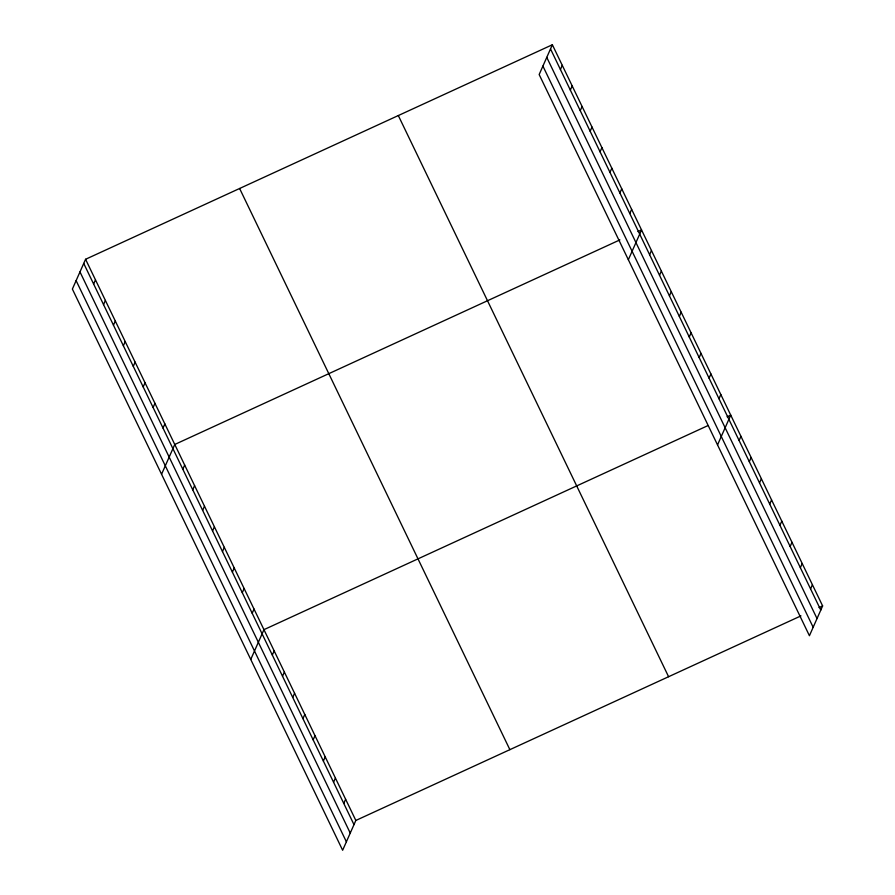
<?xml version="1.0" encoding="UTF-8"?>
<svg xmlns="http://www.w3.org/2000/svg" width="895" height="895" viewBox="0 0 895 895"><rect width="100%" height="100%" fill="white"/><g stroke="black" fill="none" stroke-linecap="round" stroke-linejoin="round"><path stroke-width="1.34" d="M552.36 44.75L539.159 74.542L809.427 635.718L822.628 605.926L552.36 44.75L85.573 259.281L72.372 289.074L342.64 850.25L355.841 820.458L800.958 615.883M93.639 284.039L95.485 279.855M103.54 304.613L105.397 300.429M113.452 325.187L115.31 321.014M123.365 345.761L125.222 341.588M133.277 366.346L135.123 362.162M143.189 386.92L145.035 382.736M153.09 407.493L154.947 403.309M163.002 428.067L164.859 423.894M161.559 474.26L174.76 444.468L619.888 239.894M182.826 469.226L184.672 465.042M192.727 489.8L194.584 485.616M202.639 510.374L204.496 506.201M212.551 530.948L214.408 526.775M222.463 551.533L224.309 547.348M232.376 572.106L234.221 567.922M242.276 592.68L244.134 588.507M252.189 613.254L254.046 609.081M250.745 659.447L263.947 629.655L707.867 425.628M272.315 655.039L274.161 650.855M282.518 676.24L284.375 672.055M560.415 69.508L562.273 65.324M292.732 697.44L294.578 693.256M570.328 90.082L572.185 85.898M302.935 718.629L304.792 714.456M580.24 110.656L582.097 106.483M313.149 739.829L315.006 735.656M590.152 131.241L591.998 127.056M323.363 761.03L325.209 756.857M600.064 151.814L601.91 147.63M333.567 782.23L335.424 778.057M609.965 172.388L611.822 168.204M343.781 803.43L345.627 799.257M619.877 192.962L621.734 188.789M629.789 213.536L631.635 209.363M628.346 259.729L641.547 229.937L637.934 231.592M649.602 254.695L651.459 250.51M659.514 275.268L661.371 271.095M669.426 295.842L671.284 291.669M679.339 316.427L681.184 312.243M689.251 337.001L691.097 332.817M699.152 357.575L701.009 353.391M709.064 378.149L710.921 373.976M718.976 398.734L720.822 394.55M717.533 444.916L730.734 415.123L727.12 416.779M739.091 440.508L740.948 436.324M749.305 461.708L751.151 457.524M759.508 482.908L761.365 478.724M769.722 504.109L771.579 499.925M779.937 525.309L781.782 521.125M790.14 546.509L791.997 542.325M800.354 567.698L802.2 563.526M810.568 588.899L812.414 584.726M819.014 607.582L822.628 605.926M550.514 48.934L820.771 610.099M546.767 57.381L817.023 618.557M542.907 66.096L813.163 627.272M398.32 115.544L668.587 676.721M239.614 188.487L509.881 749.663M85.573 259.281L355.841 820.458M83.727 263.454L353.984 824.631M79.979 271.912L350.247 833.088M76.12 280.627L346.387 841.792"/></g></svg>
